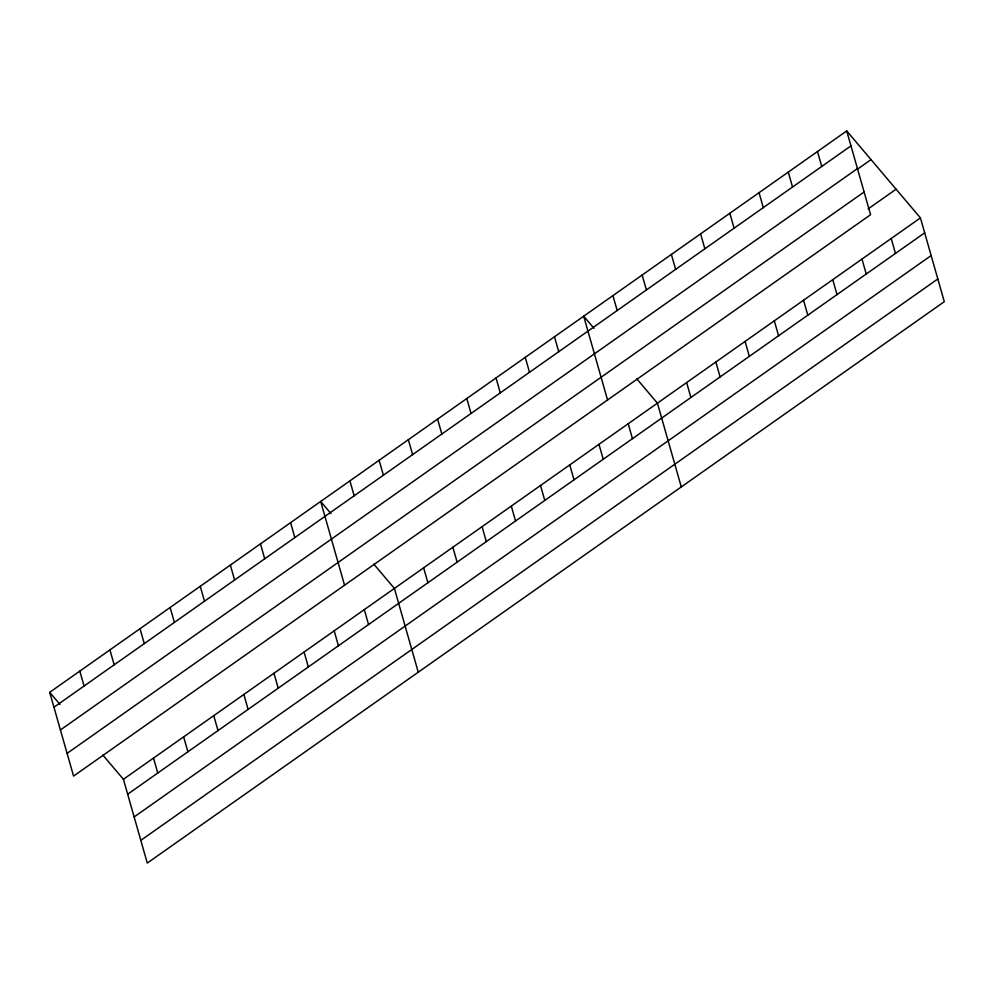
<?xml version="1.0" encoding="UTF-8"?>
<svg xmlns="http://www.w3.org/2000/svg" width="994" height="994" viewBox="0 0 994 994"><rect width="100%" height="100%" fill="white"/><g stroke="black" fill="none" stroke-linecap="round" stroke-linejoin="round"><path stroke-width="1.49" d="M846.726 130.935L870.582 214.716L73.568 776.09L49.7 692.321L846.726 130.935L920.432 217.91L944.3 301.679L147.274 863.065L123.418 779.284L102.829 755.005M53.949 707.243L850.976 145.869M60.423 729.969L857.449 168.582M857.648 169.067L871.042 159.636M67.095 753.377L864.109 191.991M868.097 208.926L896.103 189.208M123.418 779.284L920.432 217.91M127.667 794.218L924.693 232.832M134.14 816.944L931.154 255.557M140.813 840.352L937.827 278.966M594.002 328.331L583.702 316.191L607.57 399.973M636.831 378.876L657.419 403.166L681.288 486.936M330.977 513.587L320.689 501.448L344.558 585.23M373.819 564.132L394.394 588.423L418.263 672.192M49.7 692.321L59.988 704.46M891.208 238.485L895.47 253.42M861.984 259.074L866.234 274.009M817.503 151.51L821.752 166.445M832.761 279.662L837.01 294.584M788.279 172.099L792.529 187.034M803.537 300.238L807.787 315.173M759.043 192.687L763.305 207.622M774.314 320.826L778.563 335.761M729.82 213.263L734.081 228.198M745.09 341.414L749.339 356.337M700.596 233.851L704.858 248.786M715.866 361.99L720.116 376.925M671.372 254.439L675.634 269.374M686.643 382.578L690.892 397.513M642.149 275.015L646.411 289.95M612.925 295.603L617.187 310.538M628.196 423.742L632.445 438.677M598.972 444.33L603.221 459.265M554.478 336.767L558.74 351.702M569.748 464.919L573.998 479.841M525.254 357.355L529.504 372.29M540.525 485.494L544.774 500.429M496.031 377.944L500.28 392.878M511.301 506.083L515.551 521.018M466.807 398.519L471.057 413.454M482.078 526.671L486.327 541.593M437.584 419.108L441.833 434.043M452.854 547.247L457.103 562.182M408.36 439.696L412.609 454.631M423.63 567.835L427.88 582.77M379.136 460.272L383.386 475.207M349.913 480.86L354.162 495.795M364.289 609.62L368.55 624.555M334.183 630.83L338.432 645.765M290.583 522.658L294.833 537.58M304.077 652.039L308.326 666.974M260.465 543.855L264.727 558.79M273.959 673.249L278.221 688.183M230.359 565.064L234.609 579.999M243.853 694.458L248.102 709.393M200.254 586.274L204.503 601.208M213.747 715.668L217.997 730.602M170.136 607.483L174.397 622.418M183.629 736.877L187.891 751.799M140.03 628.693L144.279 643.627M153.523 758.087L157.773 773.009M109.924 649.902L114.173 664.837M79.806 671.112L84.068 686.034"/></g></svg>
